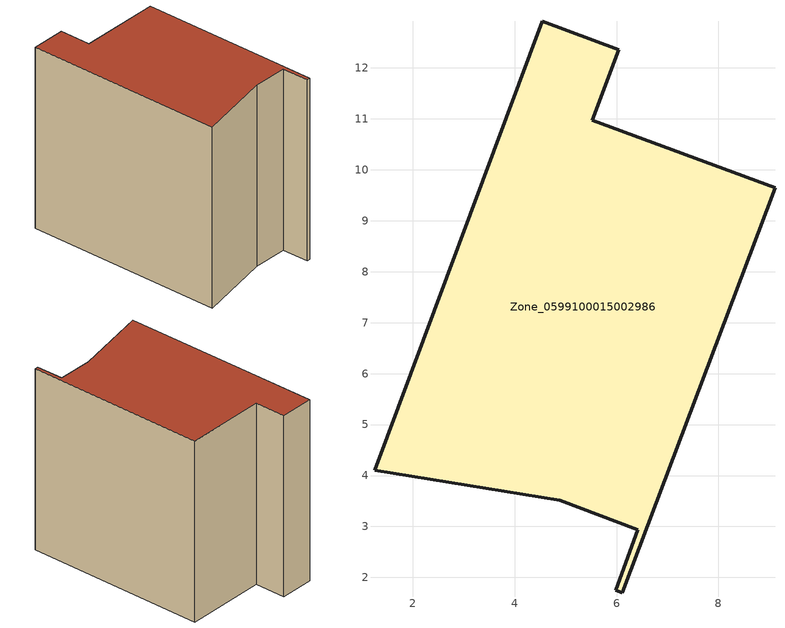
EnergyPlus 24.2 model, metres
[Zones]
Zone_0599100015002986
 floor ground (C_G): 1.25,4.1 4.54,12.92 6.04,12.36 5.52,10.98 9.11,9.64 6.11,1.7 5.98,1.74 6.42,2.94 4.89,3.52 z0.89
 wall outside (C_F): 5.52,10.98 6.04,12.36 4.54,12.92 1.25,4.1 4.89,3.52 6.42,2.94 5.98,1.74 6.11,1.7 9.11,9.64 5.52,10.98 z0.89:9.49
 roof outside (C_R): 4.89,3.52 6.42,2.94 5.98,1.74 6.11,1.7 9.11,9.64 5.52,10.98 6.04,12.36 4.54,12.92 1.25,4.1 z9.49
[BUILDING]
Pand.0599100015002986: North Axis=0; Terrain=City; Loads Convergence Tolerance Value=0.04; Temperature Convergence Tolerance Value=0.4; Solar Distribution=FullExterior; Maximum Number of Warmup Days=25; Minimum Number of Warmup Days=1
[Site:Location]
Rotterdam.The.Hague.AP_ZH_NLD Design_Conditions: Latitude=51.96; Longitude=4.45; Time Zone=1; Elevation=-4.5
[SITE:GROUNDTEMPERATURE:BUILDINGSURFACE]
18, 18, 18, 18, 18, 18, 18, 18, 18, 18, 18, 18
[MATERIAL] Thermal Absorptance=0.9; Solar Absorptance=0.7; Visible Absorptance=0.7
Name | Roughness | Thickness | Conductivity | Density | Specific Heat
G.TI.1965-1974 | MediumSmooth | 0.15 | 0.882353 | 540 | 1210
F.TI.1965-1974 | Rough | 0.3 | 0.697674 | 1920 | 840
R.TI.1965-1974 | MediumRough | 0.2 | 0.232558 | 1500 | 1000
[CONSTRUCTION]
C_G: G.TI.1965-1974
C_F: F.TI.1965-1974
C_R: R.TI.1965-1974
[ZONE]
Zone_0599100015002986: Type=1; Multiplier=1; Ceiling Height=Autocalculate; Volume=Autocalculate; Floor Area=autocalculate; Part of Total Floor Area=Yes
[ZONEINFILTRATION:DESIGNFLOWRATE]
Infil_Zone_0599100015002986: Zone or ZoneList or Space or SpaceList=Zone_0599100015002986; Schedule=AlwaysOn; Design Flow Rate Calculation Method=Flow/Area; Flow Rate per Floor Area=0.003; Constant Term Coefficient=1; Temperature Term Coefficient=0; Velocity Term Coefficient=0; Velocity Squared Term Coefficient=0
[HVACTEMPLATE:ZONE:IDEALLOADSAIRSYSTEM]
Zone_0599100015002986: Maximum Heating Supply Air Temperature=50; Minimum Cooling Supply Air Temperature=13; Maximum Heating Supply Air Humidity Ratio=0.0156; Minimum Cooling Supply Air Humidity Ratio=0.0077; Heating Limit=NoLimit; Cooling Limit=NoLimit; Dehumidification Control Type=ConstantSensibleHeatRatio; Cooling Sensible Heat Ratio=0.7; Dehumidification Setpoint=60; Humidification Control Type=None; Humidification Setpoint=30; Outdoor Air Method=None; Outdoor Air Flow Rate per Person=0.00944; Outdoor Air Flow Rate per Zone Floor Area=0; Outdoor Air Flow Rate per Zone=0; Demand Controlled Ventilation Type=None; Outdoor Air Economizer Type=NoEconomizer; Heat Recovery Type=None; Sensible Heat Recovery Effectiveness=0.7; Latent Heat Recovery Effectiveness=0.65
[ZONECONTROL:THERMOSTAT]
ThermostatControl_Zone_0599100015002986: Zone or ZoneList=Zone_0599100015002986; Control Type Schedule=DualSetpointControlType; Control 1=Thermostat_Zone_0599100015002986; Temperature Difference Between Cutout And Setpoint=0
[THERMOSTATSETPOINT:DUALSETPOINT]
Thermostat_Zone_0599100015002986: Heating Setpoint Temperature Schedule=HeatingSetpoint_Zone_0599100015002986; Cooling Setpoint Temperature Schedule=CoolingSetpoint_Zone_0599100015002986
[SCHEDULE:COMPACT]
HeatingSetpoint_Zone_0599100015002986: Through: 12/31, For: AllDays, Until: 24:00, 21
CoolingSetpoint_Zone_0599100015002986: Through: 12/31, For: AllDays, Until: 24:00, 24
DualSetpointControlType: Through: 12/31, For: AllDays, Until: 24:00, 4
AlwaysOn: Through: 12/31, For: AllDays, Until: 24:00, 1
